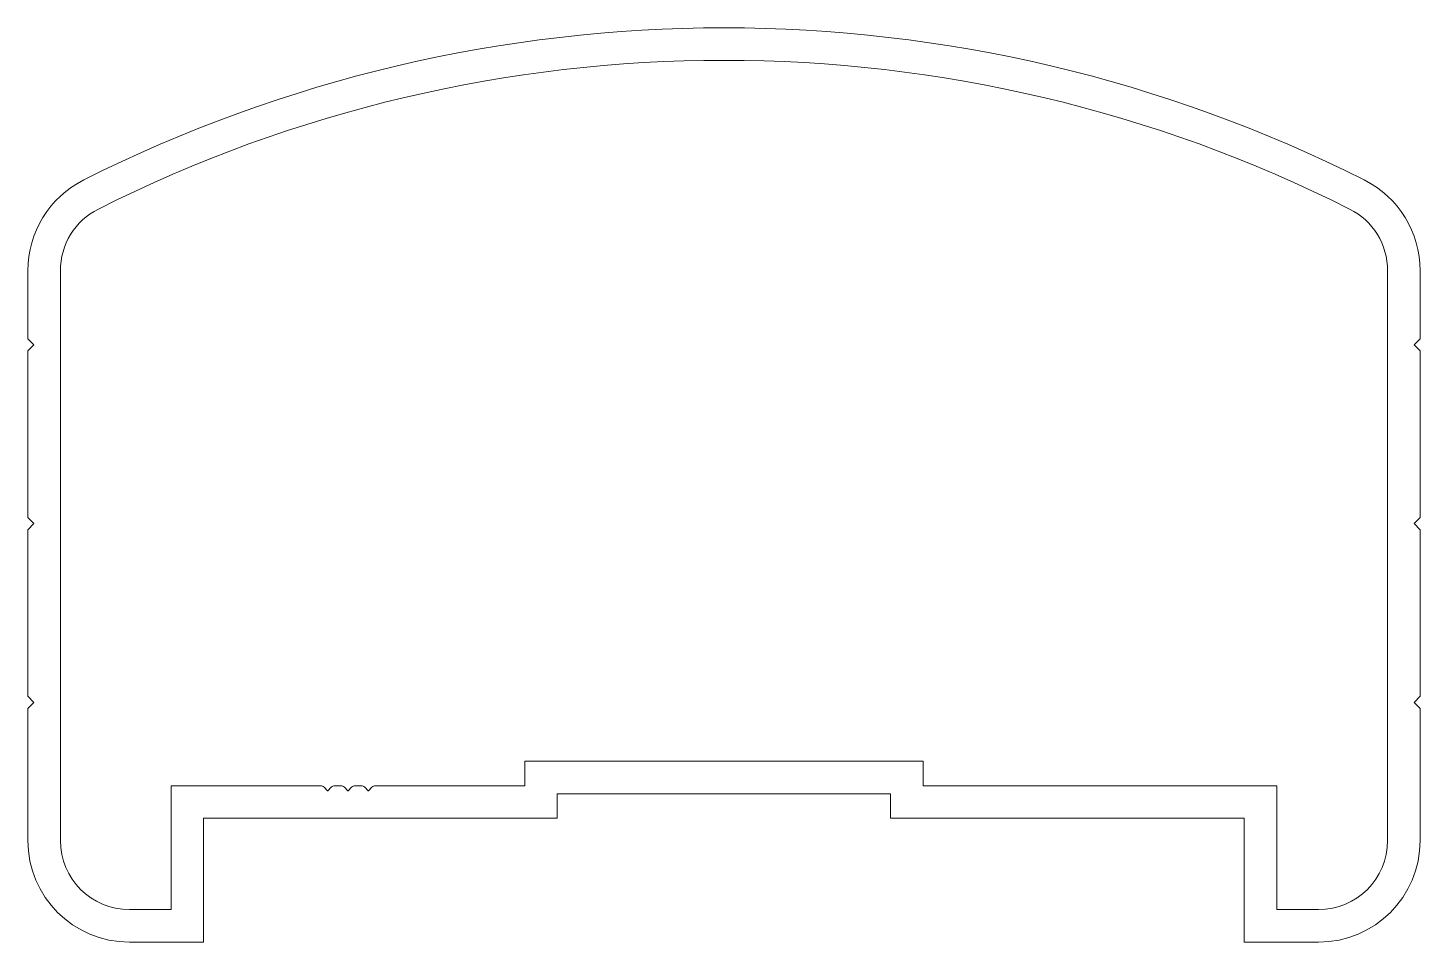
# Model space of a CAD drawing. Header units: inches. Extents: x -34.3 to 34.2, y -0.2 to 44.8.
import ezdxf

# ---------------------------------------------------------------- set-up
doc = ezdxf.new("R2010")
doc.units = ezdxf.units.IN
doc.header["$MEASUREMENT"] = 0

msp = doc.modelspace()

# ---------------------------------------------------------------- linework, layer by layer
at = {"color": 7, "linetype": 'Continuous', "lineweight": 15}
for p, q in [((-34.268, 32.862), (-34.268, 29.515)), ((-32.668, 32.862), (-32.668, 4.815)), ((32.632, 4.815), (32.632, 32.862)), ((34.232, 29.515), (34.232, 32.862)), ((-34.268, 29.515), (-33.968, 29.215)), ((33.932, 29.215), (34.232, 29.515)), ((-33.968, 29.215), (-34.268, 28.915)), ((-34.268, 28.915), (-34.268, 20.715)), ((34.232, 28.915), (33.932, 29.215)), ((34.232, 20.715), (34.232, 28.915)), ((-34.268, 20.715), (-33.968, 20.415)), ((33.932, 20.415), (34.232, 20.715)), ((-33.968, 20.415), (-34.268, 20.115)), ((-34.268, 20.115), (-34.268, 11.915)), ((34.232, 20.115), (33.932, 20.415)), ((34.232, 11.915), (34.232, 20.115)), ((-34.268, 11.915), (-33.968, 11.615)), ((33.932, 11.615), (34.232, 11.915)), ((-33.968, 11.615), (-34.268, 11.315)), ((-34.268, 11.315), (-34.268, 4.815)), ((34.232, 11.315), (33.932, 11.615)), ((34.232, 4.815), (34.232, 11.315)), ((-9.818, 7.515), (-9.818, 8.715)), ((-9.818, 8.715), (9.782, 8.715)), ((9.782, 8.715), (9.782, 7.515)), ((-27.218, 1.415), (-27.218, 7.515)), ((-27.218, 7.515), (-19.871, 7.515)), ((-19.871, 7.515), (-19.871, 7.515)), ((-19.871, 7.515), (-19.871, 7.515)), ((-19.871, 7.515), (-19.871, 7.515)), ((-19.871, 7.515), (-19.871, 7.515)), ((-19.871, 7.515), (-19.871, 7.515)), ((-19.695, 7.442), (-19.523, 7.271)), ((-19.512, 7.271), (-19.341, 7.442)), ((-19.164, 7.515), (-18.871, 7.515)), ((-18.695, 7.442), (-18.523, 7.271)), ((-18.512, 7.271), (-18.341, 7.442)), ((-18.164, 7.515), (-18.164, 7.515)), ((-18.164, 7.515), (-17.871, 7.515)), ((-17.871, 7.515), (-18.164, 7.515)), ((-18.164, 7.515), (-17.871, 7.515)), ((-17.871, 7.515), (-18.164, 7.515)), ((-18.164, 7.515), (-17.871, 7.515)), ((-17.695, 7.442), (-17.523, 7.271)), ((-17.512, 7.271), (-17.341, 7.442)), ((-17.164, 7.515), (-17.164, 7.515)), ((-17.164, 7.515), (-17.164, 7.515)), ((-17.164, 7.515), (-9.818, 7.515)), ((-8.218, 5.915), (-8.218, 7.115)), ((-8.218, 7.115), (8.182, 7.115)), ((8.182, 7.115), (8.182, 5.915)), ((9.782, 7.515), (27.182, 7.515)), ((27.182, 7.515), (27.182, 1.415)), ((-25.618, -0.185), (-25.618, 5.915)), ((-25.618, 5.915), (-8.218, 5.915)), ((8.182, 5.915), (25.582, 5.915)), ((25.582, 5.915), (25.582, -0.185)), ((-29.268, 1.415), (-27.218, 1.415)), ((27.182, 1.415), (29.232, 1.415)), ((29.232, 1.415), (29.232, 1.415)), ((-29.268, -0.185), (-25.618, -0.185)), ((25.582, -0.185), (29.232, -0.185))]:
    msp.add_line(p, q, dxfattribs=at)
for centre, radius, start, end in [((-0.018, -25.185), 70, 63.25632, 116.74368), ((-0.018, -25.185), 68.4, 63.25632, 116.74368), ((-29.268, 32.862), 5, 116.74368, 180), ((29.232, 32.862), 5, 360, 63.25632), ((-29.268, 32.862), 3.4, 116.74368, 180), ((29.232, 32.862), 3.4, 0, 63.25632), ((-19.871, 7.265), 0.25, 45, 90), ((-19.518, 7.276), 0.008, 225, 315), ((-19.164, 7.265), 0.25, 90, 135), ((-18.871, 7.265), 0.25, 45, 90), ((-18.518, 7.276), 0.008, 225, 315), ((-18.164, 7.265), 0.25, 90, 135), ((-17.871, 7.265), 0.25, 45, 90), ((-17.518, 7.276), 0.008, 225, 315), ((-17.164, 7.265), 0.25, 90, 135), ((-29.268, 4.815), 5, 180, 270), ((-29.268, 4.815), 3.4, 180, 270), ((29.232, 4.815), 5, 270, 360), ((29.232, 4.815), 3.4, 270, 360)]:
    msp.add_arc(centre, radius, start, end, dxfattribs=at)

doc.saveas('drawing.dxf')
